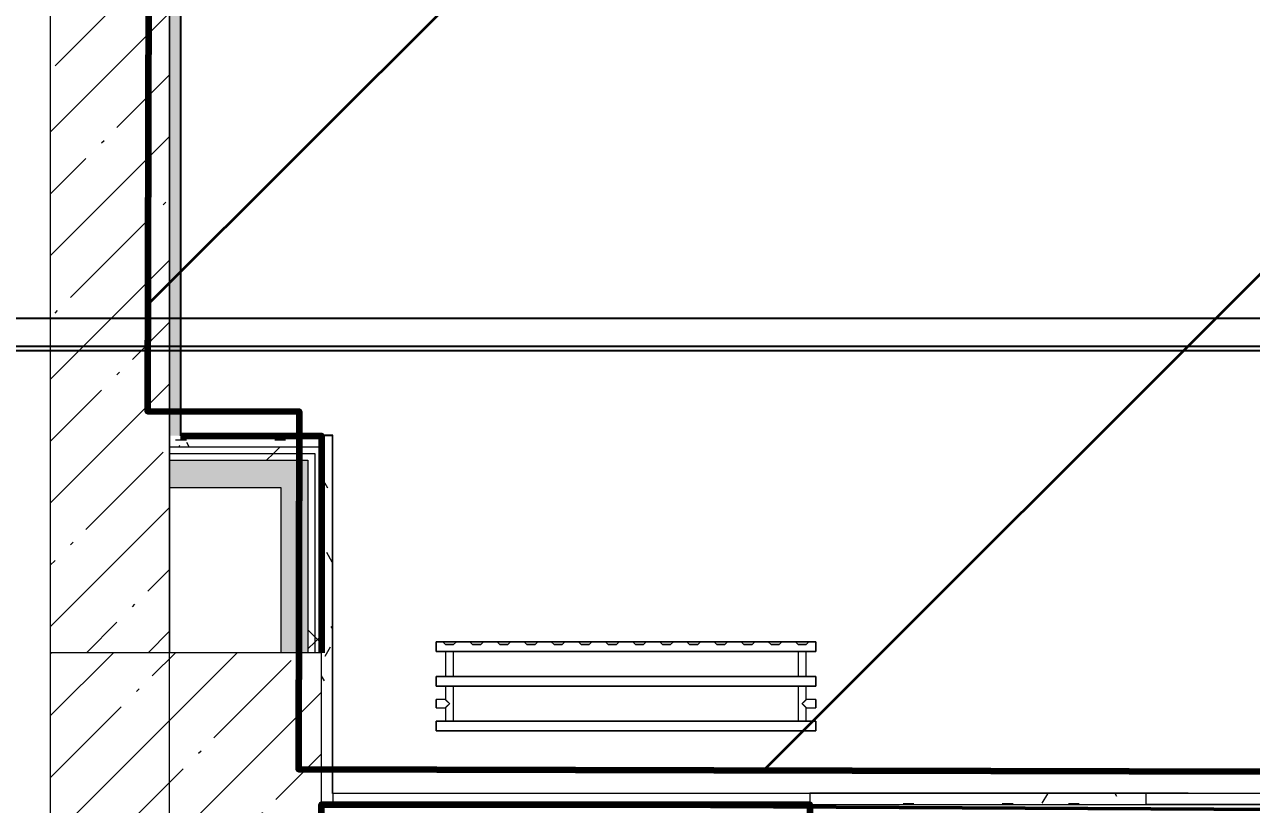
# Model space of a CAD drawing. Header units: millimetres. Extents: x -249154 to 415037, y -45458 to 354837.
# Drawn here: x 38557 to 40819, y -16 to 1423 of the extents above; entities that cross this region are included whole.
import ezdxf

# ---------------------------------------------------------------- set-up
doc = ezdxf.new("R2010")
doc.units = ezdxf.units.MM
for name, color, linetype, lineweight in [('2)2 штукатурка', 5, 'Continuous', 50), ('3)1 шпаклевка', 4, 'Continuous', 35), ('3.3) Шпаклевка баз. фин. WD5-13', 160, 'Continuous', 140), ('3.4) Шп. баз 4 в 525 поз 4838м2', 160, 'Continuous', 140), ('3.4) Шп. фин 4 в 529 поз 11227м2', 6, 'Continuous', 140), ('4) демонтаж НЗ №2', 1, 'Continuous', 35), ('4.1) Дм уборка мусора НЗ 2', 20, 'Continuous', 35), ('5.5) Перег WD5', 3, 'Continuous', 60), ('666 покраска FK1', 211, 'Continuous', 60), ('839 штук откосы', 3, 'Continuous', 158), ('874 шпакл откосы', 5, 'Continuous', 158), ('A-FLOR', 7, 'Continuous', 9), ('A-WALL', 7, 'Continuous', 5), ('I-WALL', 7, 'Continuous', 5), ('S-COLS', 7, 'Continuous', 9), ('S-COLS-1', 7, 'Continuous', 5), ('Оси', 7, 'Continuous', 9)]:
    doc.layers.add(name, color=color, linetype=linetype, lineweight=lineweight)
for name, color, linetype, lineweight, true_color in [('A-WALL-1', 9, 'Continuous', 5, 0x808080), ('A-WALL-FNSH-1', 9, 'Continuous', 5, 0x808080), ('M-EQPM-1', 7, 'Continuous', 9, 0xb2b2b2)]:
    doc.layers.add(name, color=color, linetype=linetype, lineweight=lineweight, true_color=true_color)
doc.styles.add('ISOCPEUR_1', font='isocpeur.ttf', dxfattribs={"height": 350})
doc.dimstyles.new('ISO-2_0_0_9К_Средний_округл2', dxfattribs={"dimscale": 304.8, "dimtxt": 199.196235, "dimasz": 0.492126, "dimexe": 0.393701, "dimexo": 0, "dimgap": 0, "dimtad": 1, "dimdec": 0, "dimrnd": 10, "dimzin": 0, "dimdsep": 46, "dimtxsty": 'ISOCPEUR_1', "dimblk1": 'OBLIQUE', "dimblk2": 'OBLIQUE', "dimsah": 1, "dimcen": 0.09, "dimdle": 0.393701, "dimazin": 0, "dimtfac": 1, "dimtdec": 4, "dimtix": 1, "dimtmove": 0, "dimatfit": 3, "dimfxl": 1, "dimtvp": 1, "dimtolj": 1, "dimtzin": 0, "dimarcsym": 2})
pattern_1 = [(0, (64.7, -136.06), (243.84, 60.96), [20.117, -162.763, 20.117, -162.763, -975.36]), (0, (64.7, -136.06), (243.84, 60.96), [-365.76, 20.117, -345.643, 20.117, -162.763, -426.72]), (0, (64.7, -136.06), (243.84, 60.96), [-914.4, 20.117, -101.803, 20.117, -284.683]), (120, (156.14, -105.58), (-174.71291, 180.691634), [20.117, -162.763, 20.117, -162.763, -975.36]), (120, (156.14, -105.58), (-174.71291, 180.691634), [-365.76, 20.117, -345.643, 20.117, -162.763, -426.72]), (120, (156.14, -105.58), (-174.71291, 180.691634), [-914.4, 20.117, -101.803, 20.117, -284.683]), (240, (186.62, 16.34), (-69.12709, -241.651634), [20.117, -162.763, 20.117, -162.763, -975.36]), (240, (186.62, 16.34), (-69.12709, -241.651634), [-365.76, 20.117, -345.643, 20.117, -162.763, -426.72]), (240, (186.62, 16.34), (-69.12709, -241.651634), [-914.4, 20.117, -101.803, 20.117, -284.683])]
pattern_2 = [(45, (64.7, -136.06), (-212.132, 212.132), []), (135, (64.7, -136.06), (-212.132, -212.132), [])]

# ---------------------------------------------------------------- blocks, each defined once
blk = doc.blocks.new('BSC_Колонна _Прямоугольная - 500х500-V7-Объем проектирования 1 этажа')
at = {"layer": 'S-COLS-1'}
h = blk.add_hatch(dxfattribs=at)
h.set_pattern_fill('FP_11', color=256, style=0, pattern_type=2)
h.set_pattern_definition([(45, (-38790, -150), (-114.04925, 114.04925), []), (45, (-38675.95, -150), (-114.04925, 114.04925), [201.613, -40.323, 6.706, -33.617])])
h.paths.add_polyline_path([(250, -250), (250, 250), (-250, 250), (-250, -250), (85.4, -250)])
for p, q in [((250, 250), (-250, 250)), ((-250, 250), (-250, -250)), ((250, -250), (250, 250)), ((-250, -250), (250, -250))]:
    blk.add_line(p, q, dxfattribs=at)
blk = doc.blocks.new('radiator_prado_classic_z_tip_30_po exemplyaru - Classic Z Тип 30-500-V226-Объем проектирования 1 этажа')
at = {"layer": 'M-EQPM-1'}
for p, q in [((0, 228), (0, 210)), ((700, 228), (0, 228)), ((0, 210), (0, 228)), ((0, 228), (12.5, 228)), ((12.5, 228), (37.5, 228)), ((37.5, 228), (12.5, 228)), ((12.5, 228), (37.5, 228)), ((12.5, 228), (17.5, 223)), ((12.5, 228), (17.5, 223)), ((32.5, 223), (37.5, 228)), ((37.5, 228), (32.5, 223)), ((37.5, 228), (62.5, 228)), ((62.5, 228), (87.5, 228)), ((87.5, 228), (62.5, 228)), ((62.5, 228), (87.5, 228)), ((62.5, 228), (67.5, 223)), ((62.5, 228), (67.5, 223)), ((82.5, 223), (87.5, 228)), ((87.5, 228), (82.5, 223)), ((87.5, 228), (112.5, 228)), ((112.5, 228), (137.5, 228)), ((137.5, 228), (112.5, 228)), ((112.5, 228), (137.5, 228)), ((112.5, 228), (117.5, 223)), ((112.5, 228), (117.5, 223)), ((132.5, 223), (137.5, 228)), ((137.5, 228), (132.5, 223)), ((137.5, 228), (162.5, 228)), ((162.5, 228), (187.5, 228)), ((187.5, 228), (162.5, 228)), ((162.5, 228), (187.5, 228)), ((162.5, 228), (167.5, 223)), ((162.5, 228), (167.5, 223)), ((182.5, 223), (187.5, 228)), ((187.5, 228), (182.5, 223)), ((187.5, 228), (212.5, 228)), ((212.5, 228), (237.5, 228)), ((237.5, 228), (212.5, 228)), ((212.5, 228), (237.5, 228)), ((212.5, 228), (217.5, 223)), ((212.5, 228), (217.5, 223)), ((232.5, 223), (237.5, 228)), ((237.5, 228), (232.5, 223)), ((237.5, 228), (262.5, 228)), ((262.5, 228), (287.5, 228)), ((287.5, 228), (262.5, 228)), ((262.5, 228), (287.5, 228)), ((262.5, 228), (267.5, 223)), ((262.5, 228), (267.5, 223)), ((282.5, 223), (287.5, 228)), ((287.5, 228), (282.5, 223)), ((287.5, 228), (312.5, 228)), ((312.5, 228), (337.5, 228)), ((337.5, 228), (312.5, 228)), ((312.5, 228), (337.5, 228)), ((312.5, 228), (317.5, 223)), ((312.5, 228), (317.5, 223)), ((332.5, 223), (337.5, 228)), ((337.5, 228), (332.5, 223)), ((337.5, 228), (362.5, 228)), ((362.5, 228), (387.5, 228)), ((387.5, 228), (362.5, 228)), ((362.5, 228), (387.5, 228)), ((362.5, 228), (367.5, 223)), ((362.5, 228), (367.5, 223)), ((382.5, 223), (387.5, 228)), ((387.5, 228), (382.5, 223)), ((387.5, 228), (412.5, 228)), ((412.5, 228), (437.5, 228)), ((437.5, 228), (412.5, 228)), ((412.5, 228), (437.5, 228)), ((412.5, 228), (417.5, 223)), ((412.5, 228), (417.5, 223)), ((432.5, 223), (437.5, 228)), ((437.5, 228), (432.5, 223)), ((437.5, 228), (462.5, 228)), ((462.5, 228), (487.5, 228)), ((487.5, 228), (462.5, 228)), ((462.5, 228), (487.5, 228)), ((462.5, 228), (467.5, 223)), ((462.5, 228), (467.5, 223)), ((482.5, 223), (487.5, 228)), ((487.5, 228), (482.5, 223)), ((487.5, 228), (512.5, 228)), ((512.5, 228), (537.5, 228)), ((537.5, 228), (512.5, 228)), ((512.5, 228), (537.5, 228)), ((512.5, 228), (517.5, 223)), ((512.5, 228), (517.5, 223)), ((532.5, 223), (537.5, 228)), ((537.5, 228), (532.5, 223)), ((537.5, 228), (562.5, 228)), ((562.5, 228), (587.5, 228)), ((587.5, 228), (562.5, 228)), ((562.5, 228), (587.5, 228)), ((562.5, 228), (567.5, 223)), ((562.5, 228), (567.5, 223)), ((582.5, 223), (587.5, 228)), ((587.5, 228), (582.5, 223)), ((587.5, 228), (612.5, 228)), ((612.5, 228), (637.5, 228)), ((637.5, 228), (612.5, 228)), ((612.5, 228), (637.5, 228)), ((612.5, 228), (617.5, 223)), ((617.5, 223), (612.5, 228)), ((632.5, 223), (637.5, 228)), ((637.5, 228), (632.5, 223)), ((637.5, 228), (662.5, 228)), ((662.5, 228), (687.5, 228)), ((687.5, 228), (662.5, 228)), ((662.5, 228), (687.5, 228)), ((662.5, 228), (667.5, 223)), ((662.5, 228), (667.5, 223)), ((682.5, 223), (687.5, 228)), ((687.5, 228), (682.5, 223)), ((687.5, 228), (700, 228)), ((700, 210), (700, 228)), ((700, 228), (700, 210)), ((0, 210), (700, 210)), ((17.8, 210), (0, 210)), ((32.5, 223), (17.5, 223)), ((17.5, 223), (32.5, 223)), ((17.5, 210), (17.5, 164)), ((17.5, 210), (17.5, 164)), ((17.8, 210), (17.5, 210)), ((17.5, 210), (17.8, 210)), ((17.8, 210), (17.5, 210)), ((17.5, 210), (32.5, 210)), ((32.2, 210), (17.8, 210)), ((17.8, 210), (21.2, 210)), ((19.7, 210), (17.8, 210)), ((32.2, 210), (19.7, 210)), ((21.2, 210), (32.2, 210)), ((32.5, 210), (32.2, 210)), ((32.2, 210), (32.5, 210)), ((32.5, 210), (32.2, 210)), ((667.8, 210), (32.2, 210)), ((32.5, 164), (32.5, 210)), ((32.5, 164), (32.5, 210)), ((82.5, 223), (67.5, 223)), ((67.5, 223), (82.5, 223)), ((132.5, 223), (117.5, 223)), ((117.5, 223), (132.5, 223)), ((182.5, 223), (167.5, 223)), ((167.5, 223), (182.5, 223)), ((232.5, 223), (217.5, 223)), ((217.5, 223), (232.5, 223)), ((282.5, 223), (267.5, 223)), ((267.5, 223), (282.5, 223)), ((332.5, 223), (317.5, 223)), ((317.5, 223), (332.5, 223)), ((382.5, 223), (367.5, 223)), ((367.5, 223), (382.5, 223)), ((432.5, 223), (417.5, 223)), ((417.5, 223), (432.5, 223)), ((482.5, 223), (467.5, 223)), ((467.5, 223), (482.5, 223)), ((532.5, 223), (517.5, 223)), ((517.5, 223), (532.5, 223)), ((582.5, 223), (567.5, 223)), ((567.5, 223), (582.5, 223)), ((632.5, 223), (617.5, 223)), ((617.5, 223), (632.5, 223)), ((682.5, 223), (667.5, 223)), ((667.5, 223), (682.5, 223)), ((667.5, 210), (667.5, 164)), ((667.5, 210), (667.5, 164)), ((667.8, 210), (667.5, 210)), ((667.5, 210), (682.5, 210)), ((667.8, 210), (667.5, 210)), ((667.5, 210), (667.8, 210)), ((669.7, 210), (667.8, 210)), ((682.2, 210), (667.8, 210)), ((667.8, 210), (673.1, 210)), ((673.1, 210), (669.7, 210)), ((682.2, 210), (673.1, 210)), ((673.1, 210), (682.2, 210)), ((682.5, 210), (682.2, 210)), ((682.5, 210), (682.2, 210)), ((682.2, 210), (682.5, 210)), ((700, 210), (682.2, 210)), ((682.5, 164), (682.5, 210)), ((682.5, 164), (682.5, 210)), ((700, 164), (0, 164)), ((0, 164), (0, 146)), ((0, 146), (0, 164)), ((0, 164), (17.8, 164)), ((17.8, 164), (17.5, 164)), ((17.5, 164), (17.8, 164)), ((17.8, 164), (17.5, 164)), ((17.5, 164), (32.5, 164)), ((32.2, 164), (17.8, 164)), ((17.8, 164), (21.2, 164)), ((30.3, 164), (17.8, 164)), ((21.2, 164), (23.1, 164)), ((23.1, 164), (25, 164)), ((25, 164), (26.9, 164)), ((26.9, 164), (32.2, 164)), ((32.2, 164), (30.3, 164)), ((32.5, 164), (32.2, 164)), ((32.2, 164), (32.5, 164)), ((32.5, 164), (32.2, 164)), ((32.2, 164), (667.8, 164)), ((667.8, 164), (667.5, 164)), ((667.5, 164), (682.5, 164)), ((667.8, 164), (667.5, 164)), ((667.5, 164), (667.8, 164)), ((676.9, 164), (667.8, 164)), ((682.2, 164), (667.8, 164)), ((667.8, 164), (676.9, 164)), ((680.3, 164), (676.9, 164)), ((676.9, 164), (680.3, 164)), ((682.2, 164), (680.3, 164)), ((680.3, 164), (682.2, 164)), ((682.5, 164), (682.2, 164)), ((682.5, 164), (682.2, 164)), ((682.2, 164), (682.5, 164)), ((682.2, 164), (700, 164)), ((700, 146), (700, 164)), ((700, 164), (700, 146)), ((0, 146), (700, 146)), ((18.5, 146), (0, 146)), ((17.5, 146), (17.5, 121.5)), ((17.5, 146), (17.5, 121.5)), ((17.5, 146), (18.5, 146)), ((18.5, 146), (17.5, 146)), ((17.5, 146), (18.5, 146)), ((32.5, 146), (17.5, 146)), ((18.5, 146), (32.2, 146)), ((28.7, 146), (18.5, 146)), ((18.5, 146), (25, 146)), ((25, 146), (32.2, 146)), ((32.2, 146), (28.7, 146)), ((32.2, 146), (32.5, 146)), ((32.5, 146), (32.2, 146)), ((32.2, 146), (32.5, 146)), ((667.8, 146), (32.2, 146)), ((32.5, 82), (32.5, 146)), ((32.5, 82), (32.5, 146)), ((667.5, 146), (667.5, 82)), ((667.5, 146), (667.5, 82)), ((667.5, 146), (667.8, 146)), ((682.5, 146), (667.5, 146)), ((667.5, 146), (667.8, 146)), ((667.8, 146), (667.5, 146)), ((667.8, 146), (673.1, 146)), ((667.8, 146), (681.5, 146)), ((681.5, 146), (667.8, 146)), ((673.1, 146), (675, 146)), ((675, 146), (681.5, 146)), ((681.5, 146), (682.5, 146)), ((681.5, 146), (682.5, 146)), ((682.5, 146), (681.5, 146)), ((700, 146), (681.5, 146)), ((682.5, 121.5), (682.5, 146)), ((682.5, 121.5), (682.5, 146)), ((17.5, 121.5), (0, 121.5)), ((17.5, 121.5), (0, 121.5)), ((0, 121.5), (0, 120.5)), ((0, 106.5), (0, 121.5)), ((0, 120.5), (0, 107.5)), ((0, 120.5), (0, 119.3)), ((0, 114), (0, 120.5)), ((0, 120.5), (0, 120.5)), ((0, 119.3), (0, 117.8)), ((0, 117.8), (0, 114)), ((0, 114), (0, 110.3)), ((0, 107.5), (0, 114)), ((700, 121.5), (682.5, 121.5)), ((700, 121.5), (682.5, 121.5)), ((700, 121.5), (700, 106.5)), ((700, 120.5), (700, 121.5)), ((700, 121.5), (700, 120.5)), ((700, 120.5), (700, 121.5)), ((700, 107.5), (700, 120.5)), ((700, 120.5), (700, 107.5)), ((700, 107.5), (700, 120.5)), ((0, 110.3), (0, 108.7)), ((0, 108.7), (0, 107.5)), ((0, 107.5), (0, 106.5)), ((0, 107.5), (0, 107.5)), ((0, 106.5), (17.5, 106.5)), ((0, 106.5), (17.5, 106.5)), ((17.5, 106.5), (17.5, 82)), ((17.5, 106.5), (17.5, 82)), ((682.5, 82), (682.5, 106.5)), ((682.5, 106.5), (700, 106.5)), ((682.5, 82), (682.5, 106.5)), ((682.5, 106.5), (700, 106.5)), ((700, 106.5), (700, 107.5)), ((700, 107.5), (700, 106.5)), ((700, 106.5), (700, 107.5)), ((700, 82), (0, 82)), ((0, 82), (0, 64)), ((0, 64), (0, 82)), ((0, 82), (18.5, 82)), ((18.5, 82), (17.5, 82)), ((17.5, 82), (18.5, 82)), ((18.5, 82), (17.5, 82)), ((17.5, 82), (32.5, 82)), ((32.2, 82), (18.5, 82)), ((18.5, 82), (25, 82)), ((26.9, 82), (18.5, 82)), ((25, 82), (32.2, 82)), ((30.3, 82), (26.9, 82)), ((32.2, 82), (30.3, 82)), ((32.5, 82), (32.2, 82)), ((32.2, 82), (32.5, 82)), ((32.5, 82), (32.2, 82)), ((32.2, 82), (667.8, 82)), ((667.8, 82), (667.5, 82)), ((667.5, 82), (682.5, 82)), ((667.8, 82), (667.5, 82)), ((667.5, 82), (667.8, 82)), ((671.2, 82), (667.8, 82)), ((681.5, 82), (667.8, 82)), ((667.8, 82), (680.3, 82)), ((681.5, 82), (671.2, 82)), ((680.3, 82), (681.5, 82)), ((682.5, 82), (681.5, 82)), ((682.5, 82), (681.5, 82)), ((681.5, 82), (682.5, 82)), ((681.5, 82), (700, 82)), ((700, 64), (700, 82)), ((700, 82), (700, 64)), ((700, 64), (0, 64)), ((0, 64), (700, 64))]:
    blk.add_line(p, q, dxfattribs=at)
for points, knots in [([(18.5, 120.5), (18.4, 120.6), (18.3, 120.7), (18.1, 120.9), (17.9, 121.1), (17.8, 121.2), (17.7, 121.3), (17.5, 121.5), (17.5, 121.5), (17.5, 121.5)], [0.7142857, 0.7142857, 0.7142857, 0.7142857, 0.75, 0.7857143, 0.8214286, 0.8571429, 0.8928571, 0.9285714, 1, 1, 1, 1]), ([(17.5, 121.5), (17.5, 121.5), (17.5, 121.5), (17.7, 121.3), (17.8, 121.2), (17.9, 121.1), (18.1, 120.9), (18.3, 120.7), (18.4, 120.6), (18.5, 120.5)], [0, 0, 0, 0, 0.0714286, 0.1071429, 0.1428571, 0.1785714, 0.2142857, 0.25, 0.2857143, 0.2857143, 0.2857143, 0.2857143]), ([(17.5, 121.5), (17.5, 121.5), (17.5, 121.5), (17.7, 121.3), (17.8, 121.2), (17.9, 121.1), (18.1, 120.9), (18.3, 120.7), (18.4, 120.6), (18.5, 120.5)], [0, 0, 0, 0, 0.0714286, 0.1071429, 0.1428571, 0.1785714, 0.2142857, 0.25, 0.2857143, 0.2857143, 0.2857143, 0.2857143]), ([(25, 114), (24.5, 114.5), (23.6, 115.4), (22.4, 116.6), (21.6, 117.4), (21.1, 117.9), (20.8, 118.2), (20.5, 118.5), (20.2, 118.8), (19.8, 119.1), (19.6, 119.4), (19.3, 119.7), (19, 120), (18.7, 120.3), (18.5, 120.5), (18.3, 120.7), (18.1, 120.9), (17.9, 121.1), (17.8, 121.2), (17.7, 121.3), (17.5, 121.5), (17.5, 121.5), (17.5, 121.5)], [0, 0, 0, 0, 0.142857, 0.285714, 0.357143, 0.392857, 0.428571, 0.464286, 0.5, 0.535714, 0.571429, 0.607143, 0.642857, 0.678571, 0.714286, 0.75, 0.785714, 0.821429, 0.857143, 0.892857, 0.928571, 1, 1, 1, 1]), ([(17.5, 106.5), (17.5, 106.5), (17.5, 106.5), (17.7, 106.7), (17.8, 106.8), (17.9, 106.9), (18.1, 107.1), (18.3, 107.3), (18.5, 107.5), (18.7, 107.7), (19, 108), (19.3, 108.3), (19.6, 108.6), (19.8, 108.9), (20.3, 109.3), (20.7, 109.7), (21.1, 110.1), (21.6, 110.6), (22.4, 111.4), (23.6, 112.6), (24.5, 113.5), (25, 114)], [0, 0, 0, 0, 0.071429, 0.107143, 0.142857, 0.178571, 0.214286, 0.25, 0.285714, 0.321429, 0.357143, 0.392857, 0.428571, 0.464286, 0.5, 0.571429, 0.607143, 0.642857, 0.714286, 0.857143, 1, 1, 1, 1]), ([(22.1, 116.9), (21.9, 117.1), (21.6, 117.4), (21.1, 117.9), (20.8, 118.2), (20.5, 118.5), (20.2, 118.8), (19.9, 119.2), (19.7, 119.3), (19.6, 119.4)], [0.2857143, 0.2857143, 0.2857143, 0.2857143, 0.3571429, 0.3928571, 0.4285714, 0.4642857, 0.5, 0.5357143, 0.5714286, 0.5714286, 0.5714286, 0.5714286]), ([(19.6, 119.4), (19.7, 119.3), (19.9, 119.2), (20.3, 118.7), (20.6, 118.4), (20.8, 118.2)], [0.4285714, 0.4285714, 0.4285714, 0.4285714, 0.4642857, 0.5, 0.5714286, 0.5714286, 0.5714286, 0.5714286]), ([(19.6, 119.4), (19.7, 119.3), (19.8, 119.1), (20.3, 118.7), (20.7, 118.3), (21.1, 117.9), (21.6, 117.4), (21.9, 117.1), (22.1, 116.9)], [0.4285714, 0.4285714, 0.4285714, 0.4285714, 0.4642857, 0.5, 0.5714286, 0.6071429, 0.6428571, 0.7142857, 0.7142857, 0.7142857, 0.7142857]), ([(20.8, 118.2), (20.9, 118.1), (21.1, 117.9), (21.6, 117.4), (21.9, 117.1), (22.1, 116.9)], [0.5714286, 0.5714286, 0.5714286, 0.5714286, 0.6071429, 0.6428571, 0.7142857, 0.7142857, 0.7142857, 0.7142857]), ([(675, 114), (675.5, 114.5), (676.4, 115.4), (677.6, 116.6), (678.4, 117.4), (678.9, 117.9), (679.2, 118.2), (679.5, 118.5), (679.8, 118.8), (680.1, 119.2), (680.4, 119.4), (680.7, 119.7), (681, 120), (681.3, 120.3), (681.5, 120.5), (681.7, 120.7), (681.9, 120.9), (682.1, 121.1), (682.2, 121.2), (682.3, 121.3), (682.5, 121.5), (682.5, 121.5), (682.5, 121.5)], [0, 0, 0, 0, 0.142857, 0.285714, 0.357143, 0.392857, 0.428571, 0.464286, 0.5, 0.535714, 0.571429, 0.607143, 0.642857, 0.678571, 0.714286, 0.75, 0.785714, 0.821429, 0.857143, 0.892857, 0.928571, 1, 1, 1, 1]), ([(682.5, 106.5), (682.5, 106.5), (682.5, 106.5), (682.3, 106.7), (682.2, 106.8), (682.1, 106.9), (681.9, 107.1), (681.7, 107.3), (681.5, 107.5), (681.3, 107.7), (681, 108), (680.7, 108.3), (680.4, 108.6), (680.1, 108.8), (679.7, 109.3), (679.3, 109.7), (678.9, 110.1), (678.4, 110.6), (677.6, 111.4), (676.4, 112.6), (675.5, 113.5), (675, 114)], [0, 0, 0, 0, 0.071429, 0.107143, 0.142857, 0.178571, 0.214286, 0.25, 0.285714, 0.321429, 0.357143, 0.392857, 0.428571, 0.464286, 0.5, 0.571429, 0.607143, 0.642857, 0.714286, 0.857143, 1, 1, 1, 1]), ([(680.4, 119.4), (680.3, 119.3), (680.1, 119.2), (679.7, 118.7), (679.3, 118.3), (678.9, 117.9), (678.4, 117.4), (678.1, 117.1), (677.9, 116.9)], [0.4285714, 0.4285714, 0.4285714, 0.4285714, 0.4642857, 0.5, 0.5714286, 0.6071429, 0.6428571, 0.7142857, 0.7142857, 0.7142857, 0.7142857]), ([(680.4, 119.4), (680.3, 119.3), (680.1, 119.2), (679.7, 118.7), (679.3, 118.3), (678.9, 117.9), (678.4, 117.4), (678.1, 117.1), (677.9, 116.9)], [0.4285714, 0.4285714, 0.4285714, 0.4285714, 0.4642857, 0.5, 0.5714286, 0.6071429, 0.6428571, 0.7142857, 0.7142857, 0.7142857, 0.7142857]), ([(677.9, 116.9), (678.1, 117.1), (678.4, 117.4), (678.9, 117.9), (679.1, 118.1), (679.2, 118.2)], [0.2857143, 0.2857143, 0.2857143, 0.2857143, 0.3571429, 0.3928571, 0.4285714, 0.4285714, 0.4285714, 0.4285714]), ([(682.5, 121.5), (682.5, 121.5), (682.5, 121.5), (682.3, 121.3), (682.2, 121.2), (682.1, 121.1), (681.9, 120.9), (681.7, 120.7), (681.6, 120.6), (681.5, 120.5)], [0, 0, 0, 0, 0.0714286, 0.1071429, 0.1428571, 0.1785714, 0.2142857, 0.25, 0.2857143, 0.2857143, 0.2857143, 0.2857143]), ([(682.5, 121.5), (682.5, 121.5), (682.5, 121.5), (682.3, 121.3), (682.2, 121.2), (682.1, 121.1), (681.9, 120.9), (681.7, 120.7), (681.6, 120.6), (681.5, 120.5)], [0, 0, 0, 0, 0.0714286, 0.1071429, 0.1428571, 0.1785714, 0.2142857, 0.25, 0.2857143, 0.2857143, 0.2857143, 0.2857143]), ([(681.5, 120.5), (681.6, 120.6), (681.7, 120.7), (681.9, 120.9), (682.1, 121.1), (682.2, 121.2), (682.3, 121.3), (682.5, 121.5), (682.5, 121.5), (682.5, 121.5)], [0.7142857, 0.7142857, 0.7142857, 0.7142857, 0.75, 0.7857143, 0.8214286, 0.8571429, 0.8928571, 0.9285714, 1, 1, 1, 1]), ([(17.5, 106.5), (17.5, 106.5), (17.5, 106.5), (17.7, 106.7), (17.8, 106.8), (17.9, 106.9), (18.1, 107.1), (18.3, 107.3), (18.4, 107.4), (18.5, 107.5)], [0, 0, 0, 0, 0.0714286, 0.1071429, 0.1428571, 0.1785714, 0.2142857, 0.25, 0.2857143, 0.2857143, 0.2857143, 0.2857143]), ([(18.5, 107.5), (18.4, 107.4), (18.3, 107.3), (18.1, 107.1), (17.9, 106.9), (17.8, 106.8), (17.7, 106.7), (17.5, 106.5), (17.5, 106.5), (17.5, 106.5)], [0.7142857, 0.7142857, 0.7142857, 0.7142857, 0.75, 0.7857143, 0.8214286, 0.8571429, 0.8928571, 0.9285714, 1, 1, 1, 1]), ([(18.5, 107.5), (18.4, 107.4), (18.3, 107.3), (18.1, 107.1), (17.9, 106.9), (17.8, 106.8), (17.7, 106.7), (17.5, 106.5), (17.5, 106.5), (17.5, 106.5)], [0.7142857, 0.7142857, 0.7142857, 0.7142857, 0.75, 0.7857143, 0.8214286, 0.8571429, 0.8928571, 0.9285714, 1, 1, 1, 1]), ([(19.6, 108.6), (19.7, 108.7), (19.9, 108.8), (20.3, 109.3), (20.7, 109.7), (21.1, 110.1), (21.6, 110.6), (21.9, 110.9), (22.1, 111.1)], [0.4285714, 0.4285714, 0.4285714, 0.4285714, 0.4642857, 0.5, 0.5714286, 0.6071429, 0.6428571, 0.7142857, 0.7142857, 0.7142857, 0.7142857]), ([(22.1, 111.1), (21.9, 110.9), (21.6, 110.6), (21.1, 110.1), (20.8, 109.8), (20.5, 109.5), (20.2, 109.2), (19.9, 108.8), (19.7, 108.7), (19.6, 108.6)], [0.2857143, 0.2857143, 0.2857143, 0.2857143, 0.3571429, 0.3928571, 0.4285714, 0.4642857, 0.5, 0.5357143, 0.5714286, 0.5714286, 0.5714286, 0.5714286]), ([(22.1, 111.1), (21.9, 110.9), (21.6, 110.6), (21.1, 110.1), (20.8, 109.8), (20.5, 109.5), (20.2, 109.2), (19.8, 108.9), (19.7, 108.7), (19.6, 108.6)], [0.2857143, 0.2857143, 0.2857143, 0.2857143, 0.3571429, 0.3928571, 0.4285714, 0.4642857, 0.5, 0.5357143, 0.5714286, 0.5714286, 0.5714286, 0.5714286]), ([(677.9, 111.1), (678.1, 110.9), (678.4, 110.6), (678.9, 110.1), (679.1, 109.9), (679.2, 109.8)], [0.2857143, 0.2857143, 0.2857143, 0.2857143, 0.3571429, 0.3928571, 0.4285714, 0.4285714, 0.4285714, 0.4285714]), ([(677.9, 111.1), (678.1, 110.9), (678.4, 110.6), (678.9, 110.1), (679.2, 109.8), (679.5, 109.5), (679.8, 109.2), (680.1, 108.8), (680.3, 108.7), (680.4, 108.6)], [0.2857143, 0.2857143, 0.2857143, 0.2857143, 0.3571429, 0.3928571, 0.4285714, 0.4642857, 0.5, 0.5357143, 0.5714286, 0.5714286, 0.5714286, 0.5714286]), ([(680.4, 108.6), (680.3, 108.7), (680.1, 108.8), (679.7, 109.3), (679.3, 109.7), (678.9, 110.1), (678.4, 110.6), (678.1, 110.9), (677.9, 111.1)], [0.4285714, 0.4285714, 0.4285714, 0.4285714, 0.4642857, 0.5, 0.5714286, 0.6071429, 0.6428571, 0.7142857, 0.7142857, 0.7142857, 0.7142857]), ([(681.5, 107.5), (681.6, 107.4), (681.7, 107.3), (681.9, 107.1), (682.1, 106.9), (682.2, 106.8), (682.3, 106.7), (682.5, 106.5), (682.5, 106.5), (682.5, 106.5)], [0.7142857, 0.7142857, 0.7142857, 0.7142857, 0.75, 0.7857143, 0.8214286, 0.8571429, 0.8928571, 0.9285714, 1, 1, 1, 1]), ([(681.5, 107.5), (681.6, 107.4), (681.7, 107.3), (681.9, 107.1), (682.1, 106.9), (682.2, 106.8), (682.3, 106.7), (682.5, 106.5), (682.5, 106.5), (682.5, 106.5)], [0.7142857, 0.7142857, 0.7142857, 0.7142857, 0.75, 0.7857143, 0.8214286, 0.8571429, 0.8928571, 0.9285714, 1, 1, 1, 1]), ([(682.5, 106.5), (682.5, 106.5), (682.5, 106.5), (682.3, 106.7), (682.2, 106.8), (682.1, 106.9), (681.9, 107.1), (681.7, 107.3), (681.6, 107.4), (681.5, 107.5)], [0, 0, 0, 0, 0.0714286, 0.1071429, 0.1428571, 0.1785714, 0.2142857, 0.25, 0.2857143, 0.2857143, 0.2857143, 0.2857143])]:
    blk.add_open_spline(points, degree=3, knots=knots, dxfattribs=at)
for points in [[(19.6, 119.4), (19.5, 119.5), (19.3, 119.7), (19, 120), (18.7, 120.3), (18.6, 120.4), (18.5, 120.5)], [(18.5, 120.5), (18.6, 120.4), (18.7, 120.3), (19, 120), (19.3, 119.7), (19.5, 119.5), (19.6, 119.4)], [(18.5, 120.5), (18.6, 120.4), (18.7, 120.3), (19, 120), (19.3, 119.7), (19.5, 119.5), (19.6, 119.4)], [(23.6, 115.4), (23.1, 115.9), (22.6, 116.4), (22.1, 116.9)], [(22.1, 116.9), (22.6, 116.4), (23.6, 115.4), (24.5, 114.5), (25, 114)], [(22.1, 116.9), (22.6, 116.4), (23.6, 115.4), (24.5, 114.5), (25, 114)], [(25, 114), (24.5, 113.5), (23.6, 112.6), (22.6, 111.6), (22.1, 111.1)], [(25, 114), (24.5, 113.5), (23.6, 112.6), (22.6, 111.6), (22.1, 111.1)], [(25, 114), (24.5, 114.5), (24, 115), (23.6, 115.4)], [(23.6, 112.6), (24, 113), (24.5, 113.5), (25, 114)], [(677.9, 116.9), (677.4, 116.4), (676.4, 115.4), (675.5, 114.5), (675, 114)], [(675, 114), (675.5, 114.5), (676.4, 115.4), (677.4, 116.4), (677.9, 116.9)], [(676.4, 115.4), (676, 115), (675.5, 114.5), (675, 114)], [(675, 114), (675.5, 113.5), (676.4, 112.6), (677.4, 111.6), (677.9, 111.1)], [(675, 114), (675.5, 113.5), (676.4, 112.6), (677.4, 111.6), (677.9, 111.1)], [(677.9, 111.1), (677.4, 111.6), (676.4, 112.6), (675.5, 113.5), (675, 114)], [(677.9, 116.9), (677.4, 116.4), (676.9, 115.9), (676.4, 115.4)], [(679.2, 118.2), (679.3, 118.3), (679.5, 118.5), (679.8, 118.8), (680.1, 119.2), (680.3, 119.3), (680.4, 119.4)], [(681.5, 120.5), (681.4, 120.4), (681.3, 120.3), (681, 120), (680.7, 119.7), (680.5, 119.5), (680.4, 119.4)], [(681.5, 120.5), (681.4, 120.4), (681.3, 120.3), (681, 120), (680.7, 119.7), (680.5, 119.5), (680.4, 119.4)], [(680.4, 119.4), (680.5, 119.5), (680.7, 119.7), (681, 120), (681.3, 120.3), (681.4, 120.4), (681.5, 120.5)], [(18.5, 107.5), (18.6, 107.6), (18.7, 107.7), (19, 108), (19.3, 108.3), (19.5, 108.5), (19.6, 108.6)], [(19.6, 108.6), (19.5, 108.5), (19.3, 108.3), (19, 108), (18.7, 107.7), (18.6, 107.6), (18.5, 107.5)], [(19.6, 108.6), (19.5, 108.5), (19.3, 108.3), (19, 108), (18.7, 107.7), (18.6, 107.6), (18.5, 107.5)], [(22.1, 111.1), (22.6, 111.6), (23.1, 112.1), (23.6, 112.6)], [(679.2, 109.8), (679.3, 109.7), (679.5, 109.5), (679.8, 109.2), (680.1, 108.8), (680.3, 108.7), (680.4, 108.6)], [(680.4, 108.6), (680.5, 108.5), (680.7, 108.3), (681, 108), (681.3, 107.7), (681.4, 107.6), (681.5, 107.5)], [(680.4, 108.6), (680.5, 108.5), (680.7, 108.3), (681, 108), (681.3, 107.7), (681.4, 107.6), (681.5, 107.5)], [(681.5, 107.5), (681.4, 107.6), (681.3, 107.7), (681, 108), (680.7, 108.3), (680.5, 108.5), (680.4, 108.6)]]:
    blk.add_open_spline(points, degree=3, dxfattribs=at)
blk = doc.blocks.new('_Oblique')
at = {"color": 0, "linetype": 'ByBlock', "lineweight": -2}
blk.add_line((-0.5, -0.5), (0.5, 0.5), dxfattribs=at)
blk = doc.blocks.new('*D2048')
at = {"layer": '5.5) Перег WD5', "color": 0, "lineweight": -2, "transparency": 16777216}
for p, q in [((22574.7, 383.9), (22574.7, 941.3)), ((22719.7, 383.9), (22719.7, 941.3)), ((22454.7, 821.3), (22719.7, 821.3)), ((22719.7, 821.3), (69769, 821.3))]:
    blk.add_line(p, q, dxfattribs=at)
at = {"layer": 'Defpoints', "color": 0, "transparency": 16777216}
for p in [(22719.7, 821.3), (22574.7, 383.9), (22719.7, 383.9)]:
    blk.add_point(p, dxfattribs=at)
at = {"layer": '5.5) Перег WD5', "color": 0, "lineweight": -2, "transparency": 16777216, "xscale": 304.8, "yscale": 304.8, "zscale": 304.8, "rotation": 180}
blk.add_blockref('_Oblique', (22574.7, 821.3), dxfattribs=at)
at = {"layer": '5.5) Перег WD5', "color": 0, "lineweight": -2, "transparency": 16777216, "xscale": 304.8, "yscale": 304.8, "zscale": 304.8}
blk.add_blockref('_Oblique', (22719.7, 821.3), dxfattribs=at)
at = {"layer": '5.5) Перег WD5', "color": 0, "lineweight": 25, "transparency": 16777216, "insert": (69264.6, 1288), "char_height": 350, "width": 413.715, "attachment_point": 1, "line_spacing_factor": 1.149209, "style": 'ISOCPEUR_1'}
blk.add_mtext('\\A1;150', dxfattribs=at)
blk = doc.blocks.new('*D2060')
at = {"layer": '5.5) Перег WD5', "color": 0, "lineweight": -2, "transparency": 16777216}
for p, q in [((29874.4, 363.9), (29874.4, 1001.1)), ((30274.7, 859.2), (30274.7, 1001.1)), ((29754.4, 881.1), (30274.7, 881.1)), ((30274.7, 881.1), (85573, 881.1))]:
    blk.add_line(p, q, dxfattribs=at)
at = {"layer": 'Defpoints', "color": 0, "transparency": 16777216}
for p in [(30274.7, 881.1), (30274.7, 859.2), (29874.4, 363.9)]:
    blk.add_point(p, dxfattribs=at)
at = {"layer": '5.5) Перег WD5', "color": 0, "lineweight": -2, "transparency": 16777216, "xscale": 304.8, "yscale": 304.8, "zscale": 304.8, "rotation": 180}
blk.add_blockref('_Oblique', (29874.4, 881.1), dxfattribs=at)
at = {"layer": '5.5) Перег WD5', "color": 0, "lineweight": -2, "transparency": 16777216, "xscale": 304.8, "yscale": 304.8, "zscale": 304.8}
blk.add_blockref('_Oblique', (30274.7, 881.1), dxfattribs=at)
at = {"layer": '5.5) Перег WD5', "color": 0, "lineweight": 25, "transparency": 16777216, "insert": (84984, 1347.7), "char_height": 350, "width": 478.071, "attachment_point": 1, "line_spacing_factor": 1.149209, "style": 'ISOCPEUR_1'}
blk.add_mtext('\\A1;400', dxfattribs=at)
blk = doc.blocks.new('*D2062')
at = {"layer": '5.5) Перег WD5', "color": 0, "lineweight": -2, "transparency": 16777216}
for p, q in [((36372.4, 383.9), (36372.4, 949.2)), ((36812.4, 383.9), (36812.4, 949.2)), ((36252.4, 829.2), (36812.4, 829.2)), ((36812.4, 829.2), (94860.3, 829.2))]:
    blk.add_line(p, q, dxfattribs=at)
at = {"layer": 'Defpoints', "color": 0, "transparency": 16777216}
for p in [(36812.4, 829.2), (36372.4, 383.9), (36812.4, 383.9)]:
    blk.add_point(p, dxfattribs=at)
at = {"layer": '5.5) Перег WD5', "color": 0, "lineweight": -2, "transparency": 16777216, "xscale": 304.8, "yscale": 304.8, "zscale": 304.8, "rotation": 180}
blk.add_blockref('_Oblique', (36372.4, 829.2), dxfattribs=at)
at = {"layer": '5.5) Перег WD5', "color": 0, "lineweight": -2, "transparency": 16777216, "xscale": 304.8, "yscale": 304.8, "zscale": 304.8}
blk.add_blockref('_Oblique', (36812.4, 829.2), dxfattribs=at)
at = {"layer": '5.5) Перег WD5', "color": 0, "lineweight": 25, "transparency": 16777216, "insert": (94242.3, 1295.9), "char_height": 350, "width": 501.055, "attachment_point": 1, "line_spacing_factor": 1.149209, "style": 'ISOCPEUR_1'}
blk.add_mtext('\\A1;440', dxfattribs=at)

msp = doc.modelspace()

# ---------------------------------------------------------------- hatches: boundary and pattern name
at = {"layer": '4.1) Дм уборка мусора НЗ 2'}
h = msp.add_hatch(dxfattribs=at)
h.set_pattern_fill('ANSI31', color=1, scale=444)
h.paths.add_polyline_path([(47407.8, 7547.2), (46029.8, 7550.4), (46029.8, 7543.4), (44284.2, 7547.5), (44254.7, 6933.9), (42974.7, 6912.9), (42974.7, 6947.6), (42906.4, 6947.8), (42907.8, 7534.1), (39079.8, 7543), (39079.2, 7286.8), (38799.2, 7287.4), (38783.7, 709.4), (39063.7, 708.8), (39062.2, 48.8), (42890.2, 39.8), (42891, 400.8), (43713, 398.9), (43713, 364.9), (43775.7, 364.9), (43775.7, 37.7), (47390.2, 29.2)])
at = {"layer": 'I-WALL'}
h = msp.add_hatch(dxfattribs=at)
h.set_pattern_fill('FP_1', color=256, style=0, pattern_type=2)
h.set_pattern_definition([(45, (64.7, -136.06), (-114.04925, 114.04925), []), (45, (178.75, -136.06), (-114.04925, 114.04925), [201.612, -40.322, 6.706, -33.617])])
h.paths.add_polyline_path([(38728.2, 263.9), (38824.7, 263.9), (38824.7, 7263.9), (38604.7, 7263.9), (38604.7, 263.9), (38719.9, 263.9)])
h = msp.add_hatch(dxfattribs=at)
h.set_pattern_fill('FP_191', color=256, style=0, pattern_type=2)
h.set_pattern_definition(pattern_1)
h.paths.add_polyline_path([(38824.7, 663.9), (38844.7, 664), (38844.7, 7242.9), (38824.7, 7263.9), (38824.7, 916.6)])
h.paths.add_polyline_path([(38844.7, 7243.9), (38844.7, 7263.9), (38824.7, 7263.9)])
h = msp.add_hatch(dxfattribs=at)
h.set_pattern_fill('FP_191', color=256, style=0, pattern_type=2)
h.set_pattern_definition(pattern_1)
h.paths.add_polyline_path([(39029.7, 643.9), (39104.7, 643.9), (39104.7, 663.9), (38844.7, 663), (38824.7, 643.9), (38940.1, 643.9)])
h.paths.add_polyline_path([(38824.7, 643.9), (38844.7, 663.9), (38824.7, 663.9)])
h = msp.add_hatch(dxfattribs=at)
h.set_pattern_fill('FP_191', color=256, style=0, pattern_type=2)
h.set_pattern_definition(pattern_1)
h.paths.add_polyline_path([(39124.7, 3.9), (39124.7, 663.9), (39104.7, 663.9), (39104.7, 3.9)])
h = msp.add_hatch(dxfattribs=at)
h.set_pattern_fill('FP_192', color=256, style=0, pattern_type=2)
h.set_pattern_definition(pattern_2)
h.paths.add_polyline_path([(39104.7, 631.4), (39104.7, 643.9), (38824.7, 643.9), (38824.7, 631.4), (39092.2, 631.4)])
h = msp.add_hatch(dxfattribs=at)
h.set_pattern_fill('FP_192', color=256, style=0, pattern_type=2)
h.set_pattern_definition(pattern_2)
h.paths.add_polyline_path([(39092.2, 618.9), (39092.2, 631.4), (38824.7, 631.4), (38824.7, 618.9), (39079.7, 618.9)])
for points in [[(38940.1, 568.9), (39079.7, 568.9), (39079.7, 618.9), (38824.7, 618.9), (38824.7, 568.9), (38876.4, 568.9)], [(39029.7, 263.9), (39079.7, 263.9), (39079.7, 568.9), (39029.7, 568.9), (39029.7, 386.7)]]:
    msp.add_hatch(color=256, dxfattribs=at).paths.add_polyline_path(points)
h = msp.add_hatch(dxfattribs=at)
h.set_pattern_fill('FP_192', color=256, style=0, pattern_type=2)
h.set_pattern_definition(pattern_2)
h.paths.add_polyline_path([(39092.2, 263.9), (39092.2, 618.9), (39079.7, 618.9), (39079.7, 263.9)])
h = msp.add_hatch(dxfattribs=at)
h.set_pattern_fill('FP_192', color=256, style=0, pattern_type=2)
h.set_pattern_definition(pattern_2)
h.paths.add_polyline_path([(39104.7, 263.9), (39104.7, 631.4), (39092.2, 631.4), (39092.2, 263.9)])
h = msp.add_hatch(dxfattribs=at)
h.set_pattern_fill('FP_191', color=256, style=0, pattern_type=2)
h.set_pattern_definition(pattern_1)
h.paths.add_polyline_path([(40624.7, -16.1), (40624.7, 3.9), (40004.7, 3.9), (40004.7, -16.1), (40487.4, -16.1)])
h.paths.add_polyline_path([(42954.7, -16.1), (42974.7, -16.1), (42974.7, 3.9), (42782.2, 3.9), (42782.2, -16.1), (42952.6, -16.1)])
h.paths.add_polyline_path([(39125.3, -16.1), (39125.7, -16.1), (39124.7, 3.9), (39104.7, 3.9), (39104.7, -16.1), (39124.7, -16.1)])

# ---------------------------------------------------------------- linework, layer by layer
at = {"layer": '2)2 штукатурка'}
msp.add_lwpolyline([(39125.7, -16.1), (42953.7, -36.1), (42974.7, 263.9), (43474.7, 319.9), (43474.7, -16.1), (47474.7, 3.9)], dxfattribs=at)
at = {"layer": '3)1 шпаклевка', "flags": 128}
msp.add_lwpolyline([(41858.1, 7580.2), (41858.2, 7601.2), (39358.2, 7607.1), (39358.1, 7586.1), (39079.1, 7586.8), (39078.4, 7286.8), (38798.4, 7287.4), (38783, 709.4), (39063, 708.8), (39061.4, 48.8), (42889.4, 39.8), (42890.3, 400.8), (43712.3, 398.9), (43711.4, 37.9), (47389.4, 29.2), (47407, 7547.2), (46029, 7550.4), (46029, 7543.4), (44236, 7547.7), (44234.6, 6944.7), (42905.6, 6947.8), (42907.1, 7577.8)], close=True, dxfattribs=at)
at = {"layer": '3.3) Шпаклевка баз. фин. WD5-13', "ltscale": 0.5}
msp.add_lwpolyline([(38844.7, 663.9), (39104.7, 663.9), (39104.7, 263.9)], dxfattribs=at)
at = {"layer": '3.4) Шп. баз 4 в 525 поз 4838м2', "flags": 128}
msp.add_lwpolyline([(39358.9, 7607.1), (39358.9, 7586.1), (39079.9, 7586.8), (39079.2, 7286.8), (38799.2, 7287.4), (38783.7, 709.4), (39063.7, 708.8)], dxfattribs=at)
at = {"layer": '3.4) Шп. фин 4 в 529 поз 11227м2', "flags": 128}
msp.add_lwpolyline([(41858.9, 7580.2), (41858.9, 7601.2), (39358.9, 7607.1), (39358.9, 7586.1), (39079.9, 7586.8), (39079.2, 7286.8), (38799.2, 7287.4), (38783.7, 709.4), (39063.7, 708.8), (39062.2, 48.8), (42890.2, 39.8), (42891, 400.8), (43713, 398.9), (43712.2, 37.9), (47390.2, 29.2), (47407.8, 7547.2), (46029.8, 7550.4), (46029.8, 7543.4), (44236.8, 7547.7), (44235.4, 6944.7), (42906.4, 6947.8), (42907.9, 7577.8)], close=True, dxfattribs=at)
at = {"layer": '4) демонтаж НЗ №2', "flags": 128}
msp.add_lwpolyline([(41858.9, 7580.2), (41858.9, 7601.2), (39358.9, 7607.1), (39358.9, 7586.1), (39079.9, 7586.8), (39079.2, 7286.8), (38799.2, 7287.4), (38783.7, 709.4), (39063.7, 708.8), (39062.2, 48.8), (42890.2, 39.8), (42891, 400.8), (43713, 398.9), (43712.2, 37.9), (47390.2, 29.2), (47407.8, 7547.2), (46029.8, 7550.4), (46029.8, 7543.4), (44236.8, 7547.7), (44235.4, 6944.7), (42906.4, 6947.8), (42907.9, 7577.8)], close=True, dxfattribs=at)
at = {"layer": '666 покраска FK1', "flags": 128}
msp.add_lwpolyline([(41858.9, 7580.2), (41858.9, 7601.2), (39358.9, 7607.1), (39358.9, 7586.1), (39079.9, 7586.8), (39079.2, 7286.8), (38799.2, 7287.4), (38783.7, 709.4), (39063.7, 708.8), (39062.2, 48.8), (42890.2, 39.8), (42891, 400.8), (43713, 398.9), (43712.2, 37.9), (47390.2, 29.2), (47407.8, 7547.2), (46029.8, 7550.4), (46029.8, 7543.4), (44236.8, 7547.7), (44235.4, 6944.7), (42906.4, 6947.8), (42907.9, 7577.8)], close=True, dxfattribs=at)
at = {"layer": '839 штук откосы', "ltscale": 0.5}
msp.add_lwpolyline([(40004.7, -184.1), (39104.7, -184.1), (39104.7, -16.1), (40004.7, -16.1)], close=True, dxfattribs=at)
at = {"layer": '874 шпакл откосы', "ltscale": 0.5}
msp.add_lwpolyline([(40004.7, -184.1), (39104.7, -184.1), (39104.7, -16.1), (40004.7, -16.1)], close=True, dxfattribs=at)
at = {"layer": 'A-FLOR'}
for p, q in [((38844.7, 663.9), (38844.7, 7242.9)), ((39124.7, 663.9), (38845.7, 663.9)), ((39124.7, 3.9), (39124.7, 663.9)), ((42954.7, 3.9), (39125.7, 3.9))]:
    msp.add_line(p, q, dxfattribs=at)
at = {"layer": 'A-WALL'}
for p, q in [((38845.7, 663.9), (38844.7, 663.9)), ((38824.7, 631.4), (39092.2, 631.4)), ((38824.7, 618.9), (39079.7, 618.9)), ((39079.7, 618.9), (39079.7, 263.9)), ((39092.2, 631.4), (39092.2, 263.9)), ((39124.7, 3.9), (39125.7, 3.9))]:
    msp.add_line(p, q, dxfattribs=at)
at = {"layer": 'A-WALL-1'}
for p, q in [((38604.7, 7263.9), (38604.7, 263.9)), ((38824.7, 7263.9), (38824.7, 263.9)), ((38824.7, 643.9), (39104.7, 643.9)), ((39104.7, 643.9), (39104.7, 263.9)), ((38824.7, 568.9), (39029.7, 568.9)), ((39029.7, 568.9), (39029.7, 263.9)), ((40004.7, 3.9), (40004.7, -16.1)), ((40624.7, -16.1), (40624.7, 3.9)), ((39104.7, -16.1), (39125.7, -16.1)), ((40004.7, -16.1), (40624.7, -16.1))]:
    msp.add_line(p, q, dxfattribs=at)
at = {"layer": 'A-WALL-FNSH-1'}
for p, q in [((38845.7, 664.9), (38845.7, 7242.9)), ((39125.7, 664.9), (38845.7, 664.9)), ((39125.7, 3.9), (39125.7, 664.9)), ((40702.2, 4.9), (40004.7, 4.9)), ((40004.7, 4.9), (40004.7, 3.9)), ((40702.2, 3.9), (40702.2, 4.9))]:
    msp.add_line(p, q, dxfattribs=at)
at = {"layer": 'I-WALL'}
for p, q in [((39125.7, 4.9), (40004.7, 4.9)), ((39125.7, 3.9), (39125.7, -16.1)), ((40702.2, 4.9), (42802.2, 4.9)), ((39125.7, -16.1), (40004.7, -16.1)), ((40004.7, -16.1), (39125.7, -16.1)), ((40624.7, -16.1), (42782.2, -16.1)), ((42782.2, -16.1), (40624.7, -16.1))]:
    msp.add_line(p, q, dxfattribs=at)
at = {"layer": 'Оси'}
msp.add_lwpolyline([(39706.1, -2042.3), (39706.1, -1322.8), (38824.7, -759.5), (38824.7, 4240.5), (38824.7, 10063.9), (38824.7, 15063.9)], dxfattribs=at)

# ---------------------------------------------------------------- block references
at = {"layer": 'M-EQPM-1'}
msp.add_blockref('radiator_prado_classic_z_tip_30_po exemplyaru - Classic Z Тип 30-500-V226-Объем проектирования 1 этажа', (39315.7, 55.9), dxfattribs=at)
at = {"layer": 'S-COLS'}
msp.add_blockref('BSC_Колонна _Прямоугольная - 500х500-V7-Объем проектирования 1 этажа', (38854.7, 13.9), dxfattribs=at)

# ---------------------------------------------------------------- dimensions: what is measured, and where the dimension line sits
at = {"layer": '5.5) Перег WD5', "color": 18, "lineweight": 25, "true_color": 0x000000}
for base, p1, p2, override, picture, middle in [((30274.7, 881.1), (29874.4, 363.9), (30274.7, 859.2), {"dimasz": 1, "dimpost": '<>', "dimtxsty": 'ISOCPEUR_1', "dimfxl": 636.772131}, '*D2060', (85223, 881.1)), ((36812.4, 829.2), (36372.4, 383.9), (36812.4, 383.9), {"dimasz": 1, "dimpost": '<>', "dimtxsty": 'ISOCPEUR_1', "dimfxl": 440.000113}, '*D2062', (94492.8, 829.2)), ((22719.7, 821.3), (22574.7, 383.9), (22719.7, 383.9), {"dimasz": 1, "dimpost": '<>', "dimtxsty": 'ISOCPEUR_1', "dimfxl": 145.000007}, '*D2048', (69471.5, 821.3))]:
    dim = msp.add_linear_dim(base=base, p1=p1, p2=p2, dimstyle='ISO-2_0_0_9К_Средний_округл2', override=override, dxfattribs=at)
    dim.commit()
    dim.dimension.update_dxf_attribs({"geometry": picture, "text_midpoint": middle, "dimtype": 160})

doc.saveas('drawing.dxf')
